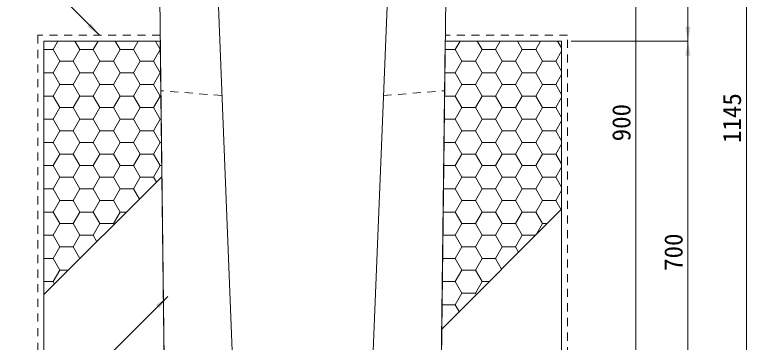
# Model space of a CAD drawing. Units: millimetres at full size. Extents: x 190759 to 276146, y -52712 to -16236.
# Drawn here: x 219670 to 220883, y -30330 to -29786 of the extents above; entities that cross this region are included whole.
import ezdxf
from ezdxf.enums import TextEntityAlignment as Align

# ---------------------------------------------------------------- set-up
doc = ezdxf.new("R2010")
doc.units = ezdxf.units.MM
doc.header["$LTSCALE"] = 18
doc.linetypes.add('USER1', pattern=[1.35, 0.75, -0.6])
for name, color, linetype, lineweight in [('寸法線', 7, 'Continuous', 9), ('本体', 2, 'Continuous', 13), ('補助線', 8, 'Continuous', 13), ('ﾊｯﾁﾝｸﾞ', 7, 'Continuous', 5)]:
    doc.layers.add(name, color=color, linetype=linetype, lineweight=lineweight)
doc.styles.add('ＭＳ ゴシック', font='')
doc.styles.get('ＭＳ ゴシック').set_extended_font_data('MS Gothic')

# ---------------------------------------------------------------- blocks, each defined once
blk = doc.blocks.new('filled_arrow')
at = {"color": 0, "linetype": 'Continuous', "lineweight": -2}
blk.add_solid([(7.5, 1.25), (0, 0), (7.5, -1.25)], dxfattribs=at)

msp = doc.modelspace()

# ---------------------------------------------------------------- linework, layer by layer
at = {"layer": '寸法線'}
for p, q in [((220786.23, -29829.96), (220786.23, -29385.01)), ((220883.09, -30530.01), (220883.09, -29385.01)), ((220699.83, -30415.01), (220699.83, -29515.01)), ((220592.75, -29829.96), (220786.23, -29829.96)), ((220592.75, -29829.96), (220786.23, -29829.96)), ((220786.23, -30530.01), (220786.23, -29829.96))]:
    msp.add_line(p, q, dxfattribs=at)
for points in [[(219810.58, -29819.96), (219653.69, -29663.06), (219437.56, -29663.06)], [(219924.25, -30253.32), (219612.19, -30565.38), (219225.67, -30565.38)]]:
    msp.add_lwpolyline(points, dxfattribs=at)
at = {"layer": '本体'}
for p, q in [((220031.83, -30367.01), (219997.75, -29515.01)), ((220263.67, -30367.01), (220297.75, -29515.01)), ((219910.25, -29725.01), (219919.86, -30504.61)), ((220385.25, -29725.01), (220375.65, -30504.61))]:
    msp.add_line(p, q, dxfattribs=at)
at = {"layer": '本体', "linetype": 'USER1', "lineweight": 9}
for p, q in [((220013.95, -29920.01), (219912.56, -29912.01)), ((220281.55, -29920.01), (220382.95, -29912.01))]:
    msp.add_line(p, q, dxfattribs=at)
at = {"layer": '補助線'}
for p, q in [((219914.32, -30054.8), (219718.75, -30250.36)), ((220576.75, -30108.76), (220378.08, -30307.44))]:
    msp.add_line(p, q, dxfattribs=at)
msp.add_lwpolyline([(219911.55, -29829.96), (219919.86, -30504.61), (219945.25, -30530.01), (220350.25, -30530.01), (220375.65, -30504.61), (220383.96, -29829.97), (220576.75, -29829.96), (220576.75, -30730.01), (219718.75, -30730.01), (219718.75, -29829.96)], close=True, dxfattribs=at)
at = {"layer": 'ﾊｯﾁﾝｸﾞ'}
for p, q in [((219733.75, -29843.83), (219741.76, -29829.96)), ((219778.2, -29843.83), (219770.19, -29829.96)), ((219800.42, -29843.83), (219808.43, -29829.96)), ((219844.87, -29843.83), (219836.86, -29829.96)), ((219867.1, -29843.83), (219875.11, -29829.96)), ((219911.55, -29843.83), (219903.54, -29829.96)), ((220400.5, -29843.83), (220408.5, -29829.97)), ((220444.95, -29843.83), (220436.94, -29829.97)), ((220467.17, -29843.83), (220475.18, -29829.96)), ((220511.62, -29843.83), (220503.61, -29829.96)), ((220533.85, -29843.83), (220541.85, -29829.96)), ((220576.75, -29841.16), (220570.29, -29829.96)), ((219718.75, -29843.83), (219733.75, -29843.83)), ((219744.86, -29863.08), (219733.75, -29843.83)), ((219767.08, -29863.08), (219778.2, -29843.83)), ((219778.2, -29843.83), (219800.42, -29843.83)), ((219811.53, -29863.08), (219800.42, -29843.83)), ((219833.76, -29863.08), (219844.87, -29843.83)), ((219844.87, -29843.83), (219867.1, -29843.83)), ((219878.21, -29863.08), (219867.1, -29843.83)), ((219900.43, -29863.08), (219911.55, -29843.83)), ((219911.55, -29843.83), (219911.72, -29843.83)), ((220383.79, -29843.83), (220400.5, -29843.83)), ((220411.61, -29863.08), (220400.5, -29843.83)), ((220433.83, -29863.08), (220444.95, -29843.83)), ((220444.95, -29843.83), (220467.17, -29843.83)), ((220478.28, -29863.08), (220467.17, -29843.83)), ((220500.51, -29863.08), (220511.62, -29843.83)), ((220511.62, -29843.83), (220533.85, -29843.83)), ((220544.96, -29863.08), (220533.85, -29843.83)), ((220567.18, -29863.08), (220576.75, -29846.51)), ((219733.75, -29882.33), (219744.86, -29863.08)), ((219744.86, -29863.08), (219767.08, -29863.08)), ((219778.2, -29882.33), (219767.08, -29863.08)), ((219800.42, -29882.33), (219811.53, -29863.08)), ((219811.53, -29863.08), (219833.76, -29863.08)), ((219844.87, -29882.33), (219833.76, -29863.08)), ((219867.1, -29882.33), (219878.21, -29863.08)), ((219878.21, -29863.08), (219900.43, -29863.08)), ((219911.55, -29882.33), (219900.43, -29863.08)), ((220400.5, -29882.33), (220411.61, -29863.08)), ((220411.61, -29863.08), (220433.83, -29863.08)), ((220444.95, -29882.33), (220433.83, -29863.08)), ((220467.17, -29882.33), (220478.28, -29863.08)), ((220478.28, -29863.08), (220500.51, -29863.08)), ((220511.62, -29882.33), (220500.51, -29863.08)), ((220533.85, -29882.33), (220544.96, -29863.08)), ((220544.96, -29863.08), (220567.18, -29863.08)), ((220576.75, -29879.65), (220567.18, -29863.08)), ((219718.75, -29882.33), (219733.75, -29882.33)), ((219744.86, -29901.57), (219733.75, -29882.33)), ((219767.08, -29901.57), (219778.2, -29882.33)), ((219778.2, -29882.33), (219800.42, -29882.33)), ((219811.53, -29901.57), (219800.42, -29882.33)), ((219833.76, -29901.57), (219844.87, -29882.33)), ((219844.87, -29882.33), (219867.1, -29882.33)), ((219878.21, -29901.57), (219867.1, -29882.33)), ((219900.43, -29901.57), (219911.55, -29882.33)), ((219911.55, -29882.33), (219912.19, -29882.33)), ((220383.31, -29882.33), (220400.5, -29882.33)), ((220411.61, -29901.57), (220400.5, -29882.33)), ((220433.83, -29901.57), (220444.95, -29882.33)), ((220444.95, -29882.33), (220467.17, -29882.33)), ((220478.28, -29901.57), (220467.17, -29882.33)), ((220500.51, -29901.57), (220511.62, -29882.33)), ((220511.62, -29882.33), (220533.85, -29882.33)), ((220544.96, -29901.57), (220533.85, -29882.33)), ((220567.18, -29901.57), (220576.75, -29885)), ((219733.75, -29920.82), (219744.86, -29901.57)), ((219744.86, -29901.57), (219767.08, -29901.57)), ((219778.2, -29920.82), (219767.08, -29901.57)), ((219800.42, -29920.82), (219811.53, -29901.57)), ((219811.53, -29901.57), (219833.76, -29901.57)), ((219844.87, -29920.82), (219833.76, -29901.57)), ((219867.1, -29920.82), (219878.21, -29901.57)), ((219878.21, -29901.57), (219900.43, -29901.57)), ((219911.55, -29920.82), (219900.43, -29901.57)), ((220400.5, -29920.82), (220411.61, -29901.57)), ((220411.61, -29901.57), (220433.83, -29901.57)), ((220444.95, -29920.82), (220433.83, -29901.57)), ((220467.17, -29920.82), (220478.28, -29901.57)), ((220478.28, -29901.57), (220500.51, -29901.57)), ((220511.62, -29920.82), (220500.51, -29901.57)), ((220533.85, -29920.82), (220544.96, -29901.57)), ((220544.96, -29901.57), (220567.18, -29901.57)), ((220576.75, -29918.15), (220567.18, -29901.57)), ((219718.75, -29920.82), (219733.75, -29920.82)), ((219744.86, -29940.07), (219733.75, -29920.82)), ((219767.08, -29940.07), (219778.2, -29920.82)), ((219778.2, -29920.82), (219800.42, -29920.82)), ((219811.53, -29940.07), (219800.42, -29920.82)), ((219833.76, -29940.07), (219844.87, -29920.82)), ((219844.87, -29920.82), (219867.1, -29920.82)), ((219878.21, -29940.07), (219867.1, -29920.82)), ((219900.43, -29940.07), (219911.55, -29920.82)), ((219911.55, -29920.82), (219912.66, -29920.82)), ((220382.84, -29920.82), (220400.5, -29920.82)), ((220411.61, -29940.07), (220400.5, -29920.82)), ((220433.83, -29940.07), (220444.95, -29920.82)), ((220444.95, -29920.82), (220467.17, -29920.82)), ((220478.28, -29940.07), (220467.17, -29920.82)), ((220500.51, -29940.07), (220511.62, -29920.82)), ((220511.62, -29920.82), (220533.85, -29920.82)), ((220544.96, -29940.07), (220533.85, -29920.82)), ((220567.18, -29940.07), (220576.75, -29923.5)), ((219733.75, -29959.32), (219744.86, -29940.07)), ((219744.86, -29940.07), (219767.08, -29940.07)), ((219778.2, -29959.32), (219767.08, -29940.07)), ((219800.42, -29959.32), (219811.53, -29940.07)), ((219811.53, -29940.07), (219833.76, -29940.07)), ((219844.87, -29959.32), (219833.76, -29940.07)), ((219867.1, -29959.32), (219878.21, -29940.07)), ((219878.21, -29940.07), (219900.43, -29940.07)), ((219911.55, -29959.32), (219900.43, -29940.07)), ((220400.5, -29959.32), (220411.61, -29940.07)), ((220411.61, -29940.07), (220433.83, -29940.07)), ((220444.95, -29959.32), (220433.83, -29940.07)), ((220467.17, -29959.32), (220478.28, -29940.07)), ((220478.28, -29940.07), (220500.51, -29940.07)), ((220511.62, -29959.32), (220500.51, -29940.07)), ((220533.85, -29959.32), (220544.96, -29940.07)), ((220544.96, -29940.07), (220567.18, -29940.07)), ((220576.75, -29956.64), (220567.18, -29940.07)), ((219718.75, -29959.32), (219733.75, -29959.32)), ((219744.86, -29978.56), (219733.75, -29959.32)), ((219767.08, -29978.56), (219778.2, -29959.32)), ((219778.2, -29959.32), (219800.42, -29959.32)), ((219811.53, -29978.56), (219800.42, -29959.32)), ((219833.76, -29978.56), (219844.87, -29959.32)), ((219844.87, -29959.32), (219867.1, -29959.32)), ((219878.21, -29978.56), (219867.1, -29959.32)), ((219900.43, -29978.56), (219911.55, -29959.32)), ((219911.55, -29959.32), (219913.14, -29959.32)), ((220382.37, -29959.32), (220400.5, -29959.32)), ((220411.61, -29978.56), (220400.5, -29959.32)), ((220433.83, -29978.56), (220444.95, -29959.32)), ((220444.95, -29959.32), (220467.17, -29959.32)), ((220478.28, -29978.56), (220467.17, -29959.32)), ((220500.51, -29978.56), (220511.62, -29959.32)), ((220511.62, -29959.32), (220533.85, -29959.32)), ((220544.96, -29978.56), (220533.85, -29959.32)), ((220567.18, -29978.56), (220576.75, -29961.99)), ((219733.75, -29997.81), (219744.86, -29978.56)), ((219744.86, -29978.56), (219767.08, -29978.56)), ((219778.2, -29997.81), (219767.08, -29978.56)), ((219800.42, -29997.81), (219811.53, -29978.56)), ((219811.53, -29978.56), (219833.76, -29978.56)), ((219844.87, -29997.81), (219833.76, -29978.56)), ((219867.1, -29997.81), (219878.21, -29978.56)), ((219878.21, -29978.56), (219900.43, -29978.56)), ((219911.55, -29997.81), (219900.43, -29978.56)), ((220400.5, -29997.81), (220411.61, -29978.56)), ((220411.61, -29978.56), (220433.83, -29978.56)), ((220444.95, -29997.81), (220433.83, -29978.56)), ((220467.17, -29997.81), (220478.28, -29978.56)), ((220478.28, -29978.56), (220500.51, -29978.56)), ((220511.62, -29997.81), (220500.51, -29978.56)), ((220533.85, -29997.81), (220544.96, -29978.56)), ((220544.96, -29978.56), (220567.18, -29978.56)), ((220576.75, -29995.14), (220567.18, -29978.56)), ((219718.75, -29997.81), (219733.75, -29997.81)), ((219744.86, -30017.06), (219733.75, -29997.81)), ((219767.08, -30017.06), (219778.2, -29997.81)), ((219778.2, -29997.81), (219800.42, -29997.81)), ((219811.53, -30017.06), (219800.42, -29997.81)), ((219833.76, -30017.06), (219844.87, -29997.81)), ((219844.87, -29997.81), (219867.1, -29997.81)), ((219878.21, -30017.06), (219867.1, -29997.81)), ((219900.43, -30017.06), (219911.55, -29997.81)), ((219911.55, -29997.81), (219913.61, -29997.81)), ((220381.89, -29997.81), (220400.5, -29997.81)), ((220411.61, -30017.06), (220400.5, -29997.81)), ((220433.83, -30017.06), (220444.95, -29997.81)), ((220444.95, -29997.81), (220467.17, -29997.81)), ((220478.28, -30017.06), (220467.17, -29997.81)), ((220500.51, -30017.06), (220511.62, -29997.81)), ((220511.62, -29997.81), (220533.85, -29997.81)), ((220544.96, -30017.06), (220533.85, -29997.81)), ((220567.18, -30017.06), (220576.75, -30000.49)), ((219733.75, -30036.31), (219744.86, -30017.06)), ((219744.86, -30017.06), (219767.08, -30017.06)), ((219778.2, -30036.31), (219767.08, -30017.06)), ((219800.42, -30036.31), (219811.53, -30017.06)), ((219811.53, -30017.06), (219833.76, -30017.06)), ((219844.87, -30036.31), (219833.76, -30017.06)), ((219867.1, -30036.31), (219878.21, -30017.06)), ((219878.21, -30017.06), (219900.43, -30017.06)), ((219911.55, -30036.31), (219900.43, -30017.06)), ((220400.5, -30036.31), (220411.61, -30017.06)), ((220411.61, -30017.06), (220433.83, -30017.06)), ((220444.95, -30036.31), (220433.83, -30017.06)), ((220467.17, -30036.31), (220478.28, -30017.06)), ((220478.28, -30017.06), (220500.51, -30017.06)), ((220511.62, -30036.31), (220500.51, -30017.06)), ((220533.85, -30036.31), (220544.96, -30017.06)), ((220544.96, -30017.06), (220567.18, -30017.06)), ((220576.75, -30033.63), (220567.18, -30017.06)), ((219718.75, -30036.31), (219733.75, -30036.31)), ((219744.86, -30055.55), (219733.75, -30036.31)), ((219767.08, -30055.55), (219778.2, -30036.31)), ((219778.2, -30036.31), (219800.42, -30036.31)), ((219811.53, -30055.55), (219800.42, -30036.31)), ((219833.76, -30055.55), (219844.87, -30036.31)), ((219844.87, -30036.31), (219867.1, -30036.31)), ((219878.21, -30055.55), (219867.1, -30036.31)), ((219900.43, -30055.55), (219911.55, -30036.31)), ((219911.55, -30036.31), (219914.09, -30036.31)), ((220381.42, -30036.31), (220400.5, -30036.31)), ((220411.61, -30055.55), (220400.5, -30036.31)), ((220433.83, -30055.55), (220444.95, -30036.31)), ((220444.95, -30036.31), (220467.17, -30036.31)), ((220478.28, -30055.55), (220467.17, -30036.31)), ((220500.51, -30055.55), (220511.62, -30036.31)), ((220511.62, -30036.31), (220533.85, -30036.31)), ((220544.96, -30055.55), (220533.85, -30036.31)), ((220567.18, -30055.55), (220576.75, -30038.98)), ((219733.75, -30074.8), (219744.86, -30055.55)), ((219744.86, -30055.55), (219767.08, -30055.55)), ((219778.2, -30074.8), (219767.08, -30055.55)), ((219800.42, -30074.8), (219811.53, -30055.55)), ((219811.53, -30055.55), (219833.76, -30055.55)), ((219844.87, -30074.8), (219833.76, -30055.55)), ((219867.1, -30074.8), (219878.21, -30055.55)), ((219878.21, -30055.55), (219900.43, -30055.55)), ((219905.24, -30063.88), (219900.43, -30055.55)), ((220400.5, -30074.8), (220411.61, -30055.55)), ((220411.61, -30055.55), (220433.83, -30055.55)), ((220444.95, -30074.8), (220433.83, -30055.55)), ((220467.17, -30074.8), (220478.28, -30055.55)), ((220478.28, -30055.55), (220500.51, -30055.55)), ((220511.62, -30074.8), (220500.51, -30055.55)), ((220533.85, -30074.8), (220544.96, -30055.55)), ((220544.96, -30055.55), (220567.18, -30055.55)), ((220576.75, -30072.13), (220567.18, -30055.55)), ((219718.75, -30074.8), (219733.75, -30074.8)), ((219744.86, -30094.05), (219733.75, -30074.8)), ((219767.08, -30094.05), (219778.2, -30074.8)), ((219778.2, -30074.8), (219800.42, -30074.8)), ((219811.53, -30094.05), (219800.42, -30074.8)), ((219833.76, -30094.05), (219844.87, -30074.8)), ((219844.87, -30074.8), (219867.1, -30074.8)), ((219877.06, -30092.06), (219867.1, -30074.8)), ((220380.94, -30074.8), (220400.5, -30074.8)), ((220411.61, -30094.05), (220400.5, -30074.8)), ((220433.83, -30094.05), (220444.95, -30074.8)), ((220444.95, -30074.8), (220467.17, -30074.8)), ((220478.28, -30094.05), (220467.17, -30074.8)), ((220500.51, -30094.05), (220511.62, -30074.8)), ((220511.62, -30074.8), (220533.85, -30074.8)), ((220544.96, -30094.05), (220533.85, -30074.8)), ((220567.18, -30094.05), (220576.75, -30077.48)), ((219733.75, -30113.3), (219744.86, -30094.05)), ((219744.86, -30094.05), (219767.08, -30094.05)), ((219778.2, -30113.3), (219767.08, -30094.05)), ((219800.42, -30113.3), (219811.53, -30094.05)), ((219811.53, -30094.05), (219833.76, -30094.05)), ((219844.87, -30113.3), (219833.76, -30094.05)), ((220400.5, -30113.3), (220411.61, -30094.05)), ((220411.61, -30094.05), (220433.83, -30094.05)), ((220444.95, -30113.3), (220433.83, -30094.05)), ((220467.17, -30113.3), (220478.28, -30094.05)), ((220478.28, -30094.05), (220500.51, -30094.05)), ((220511.62, -30113.3), (220500.51, -30094.05)), ((220533.85, -30113.3), (220544.96, -30094.05)), ((220544.96, -30094.05), (220567.18, -30094.05)), ((220576.07, -30109.44), (220567.18, -30094.05)), ((219718.75, -30113.3), (219733.75, -30113.3)), ((219744.86, -30132.54), (219733.75, -30113.3)), ((219767.08, -30132.54), (219778.2, -30113.3)), ((219778.2, -30113.3), (219800.42, -30113.3)), ((219811.53, -30132.54), (219800.42, -30113.3)), ((219833.76, -30132.54), (219844.87, -30113.3)), ((219844.87, -30113.3), (219855.82, -30113.3)), ((220380.47, -30113.3), (220400.5, -30113.3)), ((220411.61, -30132.54), (220400.5, -30113.3)), ((220433.83, -30132.54), (220444.95, -30113.3)), ((220444.95, -30113.3), (220467.17, -30113.3)), ((220478.28, -30132.54), (220467.17, -30113.3)), ((220500.51, -30132.54), (220511.62, -30113.3)), ((220511.62, -30113.3), (220533.85, -30113.3)), ((220544.96, -30132.54), (220533.85, -30113.3)), ((219733.75, -30151.79), (219744.86, -30132.54)), ((219744.86, -30132.54), (219767.08, -30132.54)), ((219778.2, -30151.79), (219767.08, -30132.54)), ((219800.42, -30151.79), (219811.53, -30132.54)), ((219811.53, -30132.54), (219833.76, -30132.54)), ((219834.79, -30134.33), (219833.76, -30132.54)), ((220400.5, -30151.79), (220411.61, -30132.54)), ((220411.61, -30132.54), (220433.83, -30132.54)), ((220444.95, -30151.79), (220433.83, -30132.54)), ((220467.17, -30151.79), (220478.28, -30132.54)), ((220478.28, -30132.54), (220500.51, -30132.54)), ((220511.62, -30151.79), (220500.51, -30132.54)), ((220534.01, -30151.5), (220544.96, -30132.54)), ((220544.96, -30132.54), (220552.97, -30132.54)), ((219718.75, -30151.79), (219733.75, -30151.79)), ((219744.86, -30171.04), (219733.75, -30151.79)), ((219767.08, -30171.04), (219778.2, -30151.79)), ((219778.2, -30151.79), (219800.42, -30151.79)), ((219806.61, -30162.51), (219800.42, -30151.79)), ((220379.99, -30151.79), (220400.5, -30151.79)), ((220411.61, -30171.04), (220400.5, -30151.79)), ((220433.83, -30171.04), (220444.95, -30151.79)), ((220444.95, -30151.79), (220467.17, -30151.79)), ((220478.28, -30171.04), (220467.17, -30151.79)), ((220500.51, -30171.04), (220511.62, -30151.79)), ((220511.62, -30151.79), (220533.72, -30151.79)), ((219733.75, -30190.29), (219744.86, -30171.04)), ((219744.86, -30171.04), (219767.08, -30171.04)), ((219778.2, -30190.29), (219767.08, -30171.04)), ((220400.5, -30190.29), (220411.61, -30171.04)), ((220411.61, -30171.04), (220433.83, -30171.04)), ((220444.95, -30190.29), (220433.83, -30171.04)), ((220467.17, -30190.29), (220478.28, -30171.04)), ((220478.28, -30171.04), (220500.51, -30171.04)), ((220505.62, -30179.89), (220500.51, -30171.04)), ((219718.75, -30190.29), (219733.75, -30190.29)), ((219744.86, -30209.53), (219733.75, -30190.29)), ((219777.32, -30191.79), (219778.2, -30190.29)), ((219778.2, -30190.29), (219778.83, -30190.29)), ((220379.52, -30190.29), (220400.5, -30190.29)), ((220411.61, -30209.53), (220400.5, -30190.29)), ((220433.83, -30209.53), (220444.95, -30190.29)), ((220444.95, -30190.29), (220467.17, -30190.29)), ((220477.44, -30208.07), (220467.17, -30190.29)), ((219733.75, -30228.78), (219744.86, -30209.53)), ((219744.86, -30209.53), (219759.59, -30209.53)), ((220400.5, -30228.78), (220411.61, -30209.53)), ((220411.61, -30209.53), (220433.83, -30209.53)), ((220444.95, -30228.78), (220433.83, -30209.53)), ((219718.75, -30228.78), (219733.75, -30228.78)), ((219736.16, -30232.96), (219733.75, -30228.78)), ((220379.05, -30228.78), (220400.5, -30228.78)), ((220411.61, -30248.03), (220400.5, -30228.78)), ((220433.83, -30248.03), (220444.95, -30228.78)), ((220444.95, -30228.78), (220456.74, -30228.78)), ((220400.5, -30267.27), (220411.61, -30248.03)), ((220411.61, -30248.03), (220433.83, -30248.03)), ((220435.17, -30250.34), (220433.83, -30248.03)), ((220378.57, -30267.27), (220400.5, -30267.27)), ((220406.99, -30278.52), (220400.5, -30267.28)), ((220378.09, -30306.08), (220378.27, -30305.77)), ((220378.27, -30305.77), (220378.1, -30305.48)), ((220378.27, -30305.77), (220379.75, -30305.77))]:
    msp.add_line(p, q, dxfattribs=at)
at = {"layer": 'ﾊｯﾁﾝｸﾞ', "linetype": 'USER1', "lineweight": 9}
msp.add_lwpolyline([(219911.42, -29819.96), (219708.75, -29819.96), (219708.75, -30740.01), (220586.75, -30740.01), (220586.75, -29819.96), (220384.08, -29819.97)], dxfattribs=at)
at = {"layer": 'ﾊｯﾁﾝｸﾞ', "lineweight": 20}
msp.add_lwpolyline([(219911.55, -29829.96), (219718.75, -29829.96), (219718.75, -30730.01), (220576.75, -30730.01), (220576.75, -29829.96), (220383.96, -29829.97)], dxfattribs=at)

# ---------------------------------------------------------------- block references
at = {"layer": '寸法線', "xscale": 3.2, "yscale": 3.2}
for p, rotation in [((219810.58, -29819.96), 135), ((220786.23, -29829.96), 90), ((220786.23, -29829.96), 270), ((219924.25, -30253.32), 225)]:
    msp.add_blockref('filled_arrow', p, dxfattribs=dict(at, rotation=rotation))

# ---------------------------------------------------------------- texts
at = {"layer": '寸法線', "style": 'ＭＳ ゴシック'}
for s, p in [('1145', (220859.09, -29957.51)), ('900', (220675.83, -29965.01)), ('700', (220762.23, -30179.98))]:
    msp.add_text(s, height=30.38, rotation=90, dxfattribs=at).set_placement(p, align=Align.MIDDLE_CENTER)

doc.saveas('drawing.dxf')
